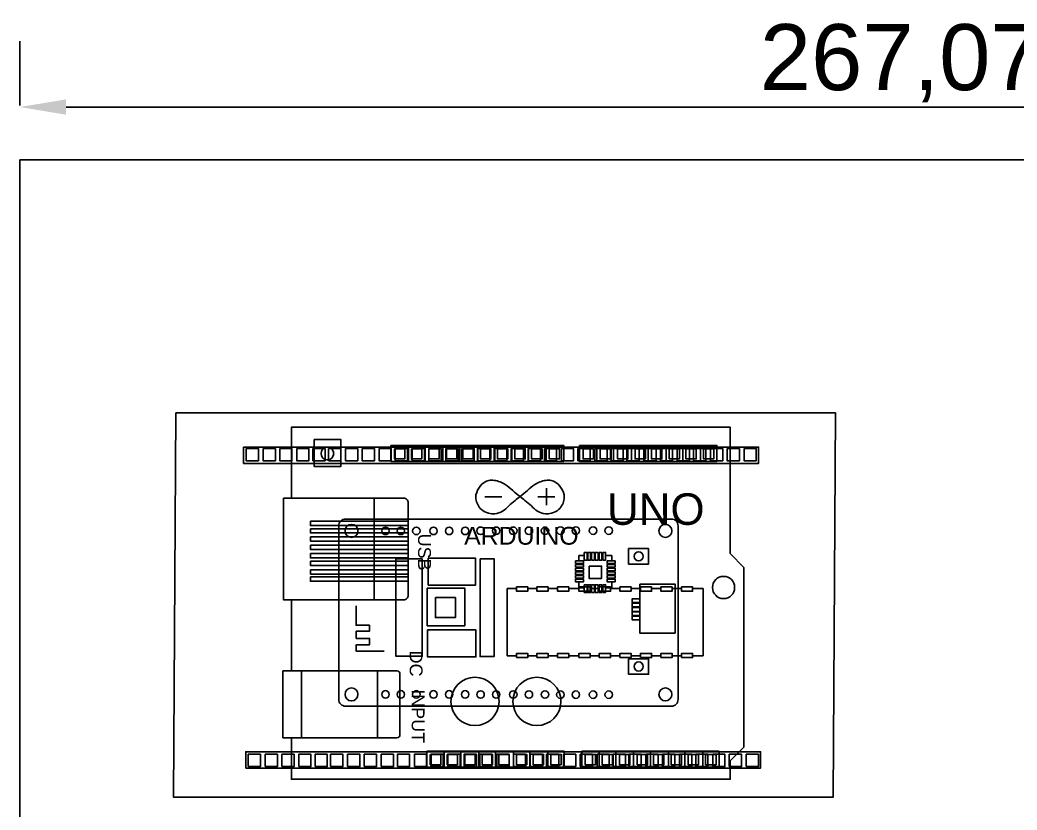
# Model space of a CAD drawing. Header units: millimetres. Extents: x 1729 to 7209, y 940 to 3564.
# Drawn here: x 2194.8 to 2345.9, y 2523.4 to 2643.2 of the extents above; entities that cross this region are included whole.
import ezdxf

# ---------------------------------------------------------------- set-up
doc = ezdxf.new("R2010")
doc.units = ezdxf.units.MM
doc.styles.get("Standard").update_dxf_attribs({"font": 'arial.ttf'})
doc.dimstyles.new('ISO-25', dxfattribs={"dimtxt": 10, "dimasz": 7, "dimexe": 0.25, "dimexo": 18, "dimtad": 1, "dimtxsty": 'Standard', "dimcen": 2.5, "dimclrd": 1, "dimadec": 0, "dimazin": 0, "dimtfac": 1, "dimtmove": 0, "dimatfit": 3, "dimfxl": 0, "dimarcsym": 0})

# ---------------------------------------------------------------- blocks, each defined once
blk = doc.blocks.new('ESP32')
for p, q in [((2228.89, 2199.17), (2229.71, 2199.17)), ((2228.89, 2199.17), (2228.89, 2198.39)), ((2232.93, 2199.17), (2233.89, 2199.17)), ((2233.89, 2199.17), (2233.89, 2198.39)), ((2228.89, 2194.28), (2228.89, 2195.17)), ((2233.89, 2194.28), (2233.89, 2195.17)), ((2229.71, 2194.28), (2228.89, 2194.28)), ((2232.93, 2194.28), (2233.89, 2194.28))]:
    blk.add_line(p, q)
blk.add_lwpolyline([(2193.49, 2204.69), (2242.94, 2204.69, -0.414214), (2243.94, 2203.69), (2243.94, 2177.36, -0.414214), (2242.94, 2176.36), (2193.49, 2176.36, -0.414214), (2192.49, 2177.36), (2192.49, 2203.69, -0.414214)], format="xyb", close=True)
for points in [[(2229.71, 2199.66), (2230.13, 2199.66), (2230.13, 2198.48), (2229.71, 2198.48)], [(2230.25, 2199.66), (2230.68, 2199.66), (2230.68, 2198.48), (2230.25, 2198.48)], [(2230.83, 2199.66), (2231.26, 2199.66), (2231.26, 2198.48), (2230.83, 2198.48)], [(2231.38, 2199.66), (2231.8, 2199.66), (2231.8, 2198.48), (2231.38, 2198.48)], [(2231.95, 2199.66), (2232.37, 2199.66), (2232.37, 2198.48), (2231.95, 2198.48)], [(2232.51, 2199.66), (2232.93, 2199.66), (2232.93, 2198.48), (2232.51, 2198.48)], [(2236.44, 2200.22), (2239.46, 2200.22), (2239.46, 2197.87), (2236.44, 2197.87)], [(2201.15, 2198.66), (2205.15, 2198.66), (2205.15, 2183.91), (2201.15, 2183.91)], [(2206.05, 2198.77), (2213.23, 2198.77), (2213.23, 2194.71), (2206.05, 2194.71)], [(2213.91, 2198.69), (2216.03, 2198.69), (2216.03, 2183.86), (2213.91, 2183.86)], [(2228.4, 2198.39), (2228.4, 2197.97), (2229.59, 2197.97), (2229.59, 2198.39)], [(2234.38, 2198.39), (2234.38, 2197.97), (2233.19, 2197.97), (2233.19, 2198.39)], [(2228.4, 2197.84), (2228.4, 2197.42), (2229.59, 2197.42), (2229.59, 2197.84)], [(2228.4, 2197.26), (2228.4, 2196.84), (2229.59, 2196.84), (2229.59, 2197.26)], [(2228.4, 2196.72), (2228.4, 2196.3), (2229.59, 2196.3), (2229.59, 2196.72)], [(2230.45, 2197.59), (2232.33, 2197.59), (2232.33, 2195.71), (2230.45, 2195.71)], [(2234.38, 2197.84), (2234.38, 2197.42), (2233.19, 2197.42), (2233.19, 2197.84)], [(2234.38, 2197.26), (2234.38, 2196.84), (2233.19, 2196.84), (2233.19, 2197.26)], [(2234.38, 2196.72), (2234.38, 2196.3), (2233.19, 2196.3), (2233.19, 2196.72)], [(2228.4, 2196.15), (2228.4, 2195.73), (2229.59, 2195.73), (2229.59, 2196.15)], [(2228.4, 2195.59), (2228.4, 2195.17), (2229.59, 2195.17), (2229.59, 2195.59)], [(2234.38, 2196.15), (2234.38, 2195.73), (2233.19, 2195.73), (2233.19, 2196.15)], [(2234.38, 2195.59), (2234.38, 2195.17), (2233.19, 2195.17), (2233.19, 2195.59)], [(2205.9, 2194.24), (2211.6, 2194.24), (2211.6, 2188.54), (2205.9, 2188.54)], [(2229.71, 2194.76), (2230.13, 2194.76), (2230.13, 2193.58), (2229.71, 2193.58)], [(2230.25, 2194.76), (2230.68, 2194.76), (2230.68, 2193.58), (2230.25, 2193.58)], [(2230.83, 2194.76), (2231.26, 2194.76), (2231.26, 2193.58), (2230.83, 2193.58)], [(2231.38, 2194.76), (2231.8, 2194.76), (2231.8, 2193.58), (2231.38, 2193.58)], [(2231.95, 2194.76), (2232.37, 2194.76), (2232.37, 2193.58), (2231.95, 2193.58)], [(2232.51, 2194.76), (2232.93, 2194.76), (2232.93, 2193.58), (2232.51, 2193.58)], [(2238.11, 2194.85), (2243.47, 2194.85), (2243.47, 2187.42), (2238.11, 2187.42)], [(2207.15, 2192.8), (2210.17, 2192.8), (2210.17, 2189.78), (2207.15, 2189.78)], [(2238.11, 2192.62), (2236.98, 2192.62), (2236.98, 2192.05), (2238.11, 2192.05)], [(2238.11, 2191.96), (2236.98, 2191.96), (2236.98, 2191.39), (2238.11, 2191.39)], [(2238.11, 2191.29), (2236.98, 2191.29), (2236.98, 2190.71), (2238.11, 2190.71)], [(2238.11, 2190.66), (2236.98, 2190.66), (2236.98, 2190.08), (2238.11, 2190.08)], [(2238.11, 2189.99), (2236.98, 2189.99), (2236.98, 2189.42), (2238.11, 2189.42)], [(2205.96, 2187.92), (2213.29, 2187.92), (2213.29, 2183.82), (2205.96, 2183.82)], [(2236.44, 2183.54), (2239.46, 2183.54), (2239.46, 2181.19), (2236.44, 2181.19)]]:
    blk.add_lwpolyline(points, close=True)
for points in [[(2230.13, 2199.17), (2230.25, 2199.17)], [(2230.68, 2199.17), (2230.83, 2199.17)], [(2231.26, 2199.17), (2231.38, 2199.17)], [(2231.8, 2199.17), (2231.95, 2199.17)], [(2232.37, 2199.17), (2232.51, 2199.17)], [(2228.89, 2197.97), (2228.89, 2197.84)], [(2228.89, 2197.42), (2228.89, 2197.26)], [(2228.89, 2196.84), (2228.89, 2196.72)], [(2233.89, 2197.97), (2233.89, 2197.84)], [(2233.89, 2197.42), (2233.89, 2197.26)], [(2233.89, 2196.84), (2233.89, 2196.72)], [(2228.89, 2196.3), (2228.89, 2196.15)], [(2228.89, 2195.73), (2228.89, 2195.59)], [(2233.89, 2196.3), (2233.89, 2196.15)], [(2233.89, 2195.73), (2233.89, 2195.59)], [(2230.13, 2194.28), (2230.25, 2194.28)], [(2230.68, 2194.28), (2230.83, 2194.28)], [(2231.26, 2194.28), (2231.38, 2194.28)], [(2231.8, 2194.28), (2231.95, 2194.28)], [(2232.37, 2194.28), (2232.51, 2194.28)], [(2199.37, 2184.68), (2195.13, 2184.68), (2195.13, 2185.67), (2197.17, 2185.67), (2197.17, 2186.61), (2195.13, 2186.61), (2195.13, 2187.71), (2197.14, 2187.71), (2197.14, 2188.61), (2195.11, 2188.61), (2195.11, 2191.54)]]:
    blk.add_lwpolyline(points)
for centre, radius in [((2194.42, 2202.91), 0.979), ((2199.57, 2202.91), 0.567), ((2201.9, 2202.91), 0.567), ((2204.25, 2202.91), 0.567), ((2206.85, 2202.91), 0.567), ((2209.23, 2202.91), 0.567), ((2211.66, 2202.91), 0.567), ((2213.99, 2202.93), 0.567), ((2216.35, 2202.93), 0.567), ((2218.95, 2202.93), 0.567), ((2221.32, 2202.93), 0.567), ((2223.76, 2202.93), 0.567), ((2226.09, 2202.95), 0.567), ((2228.44, 2202.95), 0.567), ((2231.04, 2202.95), 0.567), ((2233.42, 2202.95), 0.567), ((2242.01, 2202.91), 0.979), ((2237.95, 2199.05), 0.692), ((2237.95, 2182.36), 0.692), ((2194.42, 2178.14), 0.979), ((2199.57, 2178.14), 0.567), ((2201.9, 2178.14), 0.567), ((2204.25, 2178.14), 0.567), ((2206.85, 2178.14), 0.567), ((2209.23, 2178.14), 0.567), ((2211.66, 2178.14), 0.567), ((2213.99, 2178.12), 0.567), ((2216.35, 2178.12), 0.567), ((2218.95, 2178.12), 0.567), ((2221.32, 2178.12), 0.567), ((2223.76, 2178.12), 0.567), ((2226.09, 2178.1), 0.567), ((2228.44, 2178.1), 0.567), ((2231.04, 2178.1), 0.567), ((2233.42, 2178.1), 0.567), ((2242.01, 2178.14), 0.979)]:
    blk.add_circle(centre, radius)
blk = doc.blocks.new('circuito arduino')
for points in [[(2092.81, 2535.58), (2192.81, 2535.58), (2192.45, 2477.36), (2092.45, 2477.36)], [(2103.06, 2530.42), (2181.14, 2530.42), (2181.14, 2527.94), (2103.06, 2527.94)], [(2103.45, 2530.19), (2105.31, 2530.19), (2105.31, 2528.34), (2103.45, 2528.34)], [(2106.03, 2530.19), (2107.89, 2530.19), (2107.89, 2528.34), (2106.03, 2528.34)], [(2108.55, 2530.19), (2110.4, 2530.19), (2110.4, 2528.34), (2108.55, 2528.34)], [(2111.12, 2530.19), (2112.97, 2530.19), (2112.97, 2528.34), (2111.12, 2528.34)], [(2113.57, 2530.19), (2115.42, 2530.19), (2115.42, 2528.34), (2113.57, 2528.34)], [(2115.95, 2530.19), (2117.8, 2530.19), (2117.8, 2528.34), (2115.95, 2528.34)], [(2118.53, 2530.19), (2120.38, 2530.19), (2120.38, 2528.34), (2118.53, 2528.34)], [(2121.04, 2530.19), (2122.9, 2530.19), (2122.9, 2528.34), (2121.04, 2528.34)], [(2123.61, 2530.19), (2125.46, 2530.19), (2125.46, 2528.34), (2123.61, 2528.34)], [(2126.06, 2530.19), (2127.92, 2530.19), (2127.92, 2528.34), (2126.06, 2528.34)], [(2128.64, 2530.19), (2130.5, 2530.19), (2130.5, 2528.34), (2128.64, 2528.34)], [(2131.16, 2530.19), (2133.01, 2530.19), (2133.01, 2528.34), (2131.16, 2528.34)], [(2133.73, 2530.19), (2135.58, 2530.19), (2135.58, 2528.34), (2133.73, 2528.34)], [(2136.18, 2530.19), (2138.03, 2530.19), (2138.03, 2528.34), (2136.18, 2528.34)], [(2138.56, 2530.19), (2140.41, 2530.19), (2140.41, 2528.34), (2138.56, 2528.34)], [(2141.14, 2530.19), (2142.99, 2530.19), (2142.99, 2528.34), (2141.14, 2528.34)], [(2143.65, 2530.19), (2145.51, 2530.19), (2145.51, 2528.34), (2143.65, 2528.34)], [(2146.22, 2530.19), (2148.07, 2530.19), (2148.07, 2528.34), (2146.22, 2528.34)], [(2148.67, 2530.19), (2150.53, 2530.19), (2150.53, 2528.34), (2148.67, 2528.34)], [(2151.25, 2530.19), (2153.11, 2530.19), (2153.11, 2528.34), (2151.25, 2528.34)], [(2153.77, 2530.19), (2155.62, 2530.19), (2155.62, 2528.34), (2153.77, 2528.34)], [(2156.34, 2530.19), (2158.19, 2530.19), (2158.19, 2528.34), (2156.34, 2528.34)], [(2158.79, 2530.19), (2160.64, 2530.19), (2160.64, 2528.34), (2158.79, 2528.34)], [(2161.17, 2530.19), (2163.02, 2530.19), (2163.02, 2528.34), (2161.17, 2528.34)], [(2163.75, 2530.19), (2165.6, 2530.19), (2165.6, 2528.34), (2163.75, 2528.34)], [(2166.26, 2530.19), (2168.12, 2530.19), (2168.12, 2528.34), (2166.26, 2528.34)], [(2168.83, 2530.19), (2170.68, 2530.19), (2170.68, 2528.34), (2168.83, 2528.34)], [(2171.28, 2530.19), (2173.14, 2530.19), (2173.14, 2528.34), (2171.28, 2528.34)], [(2173.86, 2530.19), (2175.72, 2530.19), (2175.72, 2528.34), (2173.86, 2528.34)], [(2176.38, 2530.19), (2178.23, 2530.19), (2178.23, 2528.34), (2176.38, 2528.34)], [(2178.95, 2530.19), (2180.8, 2530.19), (2180.8, 2528.34), (2178.95, 2528.34)], [(2103.39, 2481.78), (2181.46, 2481.78), (2181.46, 2484.25), (2103.39, 2484.25)], [(2103.78, 2482), (2105.63, 2482), (2105.63, 2483.86), (2103.78, 2483.86)], [(2106.36, 2482), (2108.21, 2482), (2108.21, 2483.86), (2106.36, 2483.86)], [(2108.88, 2482), (2110.73, 2482), (2110.73, 2483.86), (2108.88, 2483.86)], [(2111.44, 2482), (2113.29, 2482), (2113.29, 2483.86), (2111.44, 2483.86)], [(2113.9, 2482), (2115.75, 2482), (2115.75, 2483.86), (2113.9, 2483.86)], [(2116.27, 2482), (2118.12, 2482), (2118.12, 2483.86), (2116.27, 2483.86)], [(2118.85, 2482), (2120.7, 2482), (2120.7, 2483.86), (2118.85, 2483.86)], [(2121.37, 2482), (2123.22, 2482), (2123.22, 2483.86), (2121.37, 2483.86)], [(2123.93, 2482), (2125.79, 2482), (2125.79, 2483.86), (2123.93, 2483.86)], [(2126.39, 2482), (2128.24, 2482), (2128.24, 2483.86), (2126.39, 2483.86)], [(2128.97, 2482), (2130.82, 2482), (2130.82, 2483.86), (2128.97, 2483.86)], [(2131.49, 2482), (2133.34, 2482), (2133.34, 2483.86), (2131.49, 2483.86)], [(2134.05, 2482), (2135.9, 2482), (2135.9, 2483.86), (2134.05, 2483.86)], [(2136.51, 2482), (2138.36, 2482), (2138.36, 2483.86), (2136.51, 2483.86)], [(2138.88, 2482), (2140.73, 2482), (2140.73, 2483.86), (2138.88, 2483.86)], [(2141.46, 2482), (2143.31, 2482), (2143.31, 2483.86), (2141.46, 2483.86)], [(2143.98, 2482), (2145.83, 2482), (2145.83, 2483.86), (2143.98, 2483.86)], [(2146.54, 2482), (2148.4, 2482), (2148.4, 2483.86), (2146.54, 2483.86)], [(2149, 2482), (2150.85, 2482), (2150.85, 2483.86), (2149, 2483.86)], [(2151.58, 2482), (2153.43, 2482), (2153.43, 2483.86), (2151.58, 2483.86)], [(2154.1, 2482), (2155.95, 2482), (2155.95, 2483.86), (2154.1, 2483.86)], [(2156.66, 2482), (2158.51, 2482), (2158.51, 2483.86), (2156.66, 2483.86)], [(2159.12, 2482), (2160.97, 2482), (2160.97, 2483.86), (2159.12, 2483.86)], [(2161.49, 2482), (2163.34, 2482), (2163.34, 2483.86), (2161.49, 2483.86)], [(2164.07, 2482), (2165.92, 2482), (2165.92, 2483.86), (2164.07, 2483.86)], [(2166.59, 2482), (2168.44, 2482), (2168.44, 2483.86), (2166.59, 2483.86)], [(2169.15, 2482), (2171.01, 2482), (2171.01, 2483.86), (2169.15, 2483.86)], [(2171.61, 2482), (2173.46, 2482), (2173.46, 2483.86), (2171.61, 2483.86)], [(2174.19, 2482), (2176.04, 2482), (2176.04, 2483.86), (2174.19, 2483.86)], [(2176.71, 2482), (2178.56, 2482), (2178.56, 2483.86), (2176.71, 2483.86)], [(2179.27, 2482), (2181.12, 2482), (2181.12, 2483.86), (2179.27, 2483.86)]]:
    blk.add_lwpolyline(points, close=True)
blk.add_blockref('ESP32', (-74.99, 314.8))
blk = doc.blocks.new('ARDUINO UNO')
for p, q in [((2265.33, 1898.1), (2265.33, 1895.67)), ((2267.86, 1898.1), (2267.86, 1895.67)), ((2270.56, 1898.1), (2270.56, 1895.67)), ((2273.11, 1898.1), (2273.11, 1895.67)), ((2275.83, 1895.67), (2275.83, 1898.1)), ((2278.33, 1895.67), (2278.33, 1898.1)), ((2281.03, 1898.1), (2281.03, 1895.67)), ((2283.53, 1895.67), (2283.53, 1898.1)), ((2286.23, 1898.1), (2286.23, 1895.67)), ((2293.92, 1898.1), (2293.92, 1895.67)), ((2296.45, 1898.1), (2296.45, 1895.67)), ((2299.15, 1898.1), (2299.15, 1895.67)), ((2301.7, 1898.1), (2301.7, 1895.67)), ((2304.42, 1895.67), (2304.42, 1898.1)), ((2306.92, 1895.67), (2306.92, 1898.1)), ((2309.62, 1898.1), (2309.62, 1895.67)), ((2286.25, 1891.61), (2286.25, 1889.03)), ((2260.14, 1890.1), (2260.14, 1874.69)), ((2276.91, 1890.32), (2279.49, 1890.32)), ((2284.96, 1890.32), (2287.54, 1890.32)), ((2280.33, 1866.19), (2280.33, 1876.4)), ((2280.33, 1876.4), (2281.73, 1876.4)), ((2308.43, 1876.4), (2310, 1876.4)), ((2310, 1876.4), (2310, 1866.19)), ((2280.33, 1866.19), (2281.73, 1866.19)), ((2308.43, 1866.19), (2310, 1866.19)), ((2249.13, 1863.93), (2249.13, 1853.81)), ((2260.65, 1863.93), (2260.65, 1853.81)), ((2270.76, 1851.76), (2270.76, 1849.33)), ((2273.29, 1851.76), (2273.29, 1849.33)), ((2276, 1851.76), (2276, 1849.33)), ((2278.54, 1851.76), (2278.54, 1849.33)), ((2281.26, 1849.33), (2281.26, 1851.76)), ((2283.76, 1849.33), (2283.76, 1851.76)), ((2286.46, 1851.76), (2286.46, 1849.33)), ((2294.24, 1851.76), (2294.24, 1849.33)), ((2296.78, 1851.76), (2296.78, 1849.33)), ((2299.48, 1851.76), (2299.48, 1849.33)), ((2302.03, 1851.76), (2302.03, 1849.33)), ((2304.75, 1849.33), (2304.75, 1851.76)), ((2307.24, 1849.33), (2307.24, 1851.76)), ((2309.95, 1851.76), (2309.95, 1849.33))]:
    blk.add_line(p, q)
for points in [[(2247.6, 1853.81), (2247.6, 1847.51), (2314.14, 1847.51), (2314.14, 1850.32), (2316.18, 1852.36), (2316.18, 1879.61), (2314.14, 1881.7), (2314.14, 1900.85), (2247.6, 1900.85), (2247.6, 1890.1)], [(2283.42, 1876.4), (2284.81, 1876.4)], [(2286.51, 1876.4), (2287.95, 1876.4)], [(2289.64, 1876.4), (2291.18, 1876.4)], [(2292.88, 1876.4), (2294.28, 1876.4)], [(2295.98, 1876.4), (2297.39, 1876.4)], [(2299.09, 1876.4), (2300.51, 1876.4)], [(2302.2, 1876.4), (2303.62, 1876.4)], [(2305.31, 1876.4), (2306.74, 1876.4)], [(2247.6, 1874.69), (2247.6, 1863.93)], [(2283.42, 1866.19), (2284.81, 1866.19)], [(2286.51, 1866.19), (2287.95, 1866.19)], [(2289.64, 1866.19), (2291.18, 1866.19)], [(2292.88, 1866.19), (2294.28, 1866.19)], [(2295.98, 1866.19), (2297.39, 1866.19)], [(2299.09, 1866.19), (2300.51, 1866.19)], [(2302.2, 1866.19), (2303.62, 1866.19)], [(2305.31, 1866.19), (2306.74, 1866.19)]]:
    blk.add_lwpolyline(points)
for points in [[(2251.04, 1898.99), (2255.11, 1898.99), (2255.11, 1894.92), (2251.04, 1894.92)], [(2262.69, 1898.1), (2288.88, 1898.1), (2288.88, 1895.67), (2262.69, 1895.67)], [(2263.23, 1897.6), (2264.79, 1897.6), (2264.79, 1896.04), (2263.23, 1896.04)], [(2265.8, 1897.6), (2267.36, 1897.6), (2267.36, 1896.04), (2265.8, 1896.04)], [(2268.45, 1897.6), (2270.01, 1897.6), (2270.01, 1896.04), (2268.45, 1896.04)], [(2271.11, 1897.6), (2272.68, 1897.6), (2272.68, 1896.04), (2271.11, 1896.04)], [(2273.6, 1897.6), (2275.16, 1897.6), (2275.16, 1896.04), (2273.6, 1896.04)], [(2276.27, 1897.6), (2277.84, 1897.6), (2277.84, 1896.04), (2276.27, 1896.04)], [(2278.82, 1897.6), (2280.39, 1897.6), (2280.39, 1896.04), (2278.82, 1896.04)], [(2281.48, 1897.6), (2283.05, 1897.6), (2283.05, 1896.04), (2281.48, 1896.04)], [(2284.02, 1897.6), (2285.59, 1897.6), (2285.59, 1896.04), (2284.02, 1896.04)], [(2286.68, 1897.6), (2288.25, 1897.6), (2288.25, 1896.04), (2286.68, 1896.04)], [(2291.29, 1898.1), (2312.12, 1898.1), (2312.12, 1895.67), (2291.29, 1895.67)], [(2291.82, 1897.6), (2293.39, 1897.6), (2293.39, 1896.04), (2291.82, 1896.04)], [(2294.39, 1897.6), (2295.96, 1897.6), (2295.96, 1896.04), (2294.39, 1896.04)], [(2297.04, 1897.6), (2298.61, 1897.6), (2298.61, 1896.04), (2297.04, 1896.04)], [(2299.7, 1897.6), (2301.27, 1897.6), (2301.27, 1896.04), (2299.7, 1896.04)], [(2302.19, 1897.6), (2303.76, 1897.6), (2303.76, 1896.04), (2302.19, 1896.04)], [(2304.87, 1897.6), (2306.43, 1897.6), (2306.43, 1896.04), (2304.87, 1896.04)], [(2307.41, 1897.6), (2308.98, 1897.6), (2308.98, 1896.04), (2307.41, 1896.04)], [(2310.08, 1897.6), (2311.64, 1897.6), (2311.64, 1896.04), (2310.08, 1896.04)], [(2250.48, 1886.6), (2265.32, 1886.6), (2265.32, 1885.96), (2250.48, 1885.96)], [(2250.48, 1885.48), (2265.32, 1885.48), (2265.32, 1884.85), (2250.48, 1884.85)], [(2250.48, 1884.23), (2265.32, 1884.23), (2265.32, 1883.59), (2250.48, 1883.59)], [(2250.48, 1882.97), (2265.32, 1882.97), (2265.32, 1882.34), (2250.48, 1882.34)], [(2250.48, 1881.7), (2265.32, 1881.7), (2265.32, 1881.06), (2250.48, 1881.06)], [(2250.48, 1880.56), (2265.32, 1880.56), (2265.32, 1879.92), (2250.48, 1879.92)], [(2250.48, 1879.23), (2265.32, 1879.23), (2265.32, 1878.59), (2250.48, 1878.59)], [(2250.48, 1878.16), (2265.32, 1878.16), (2265.32, 1877.52), (2250.48, 1877.52)], [(2281.73, 1876.65), (2283.42, 1876.65), (2283.42, 1876.01), (2281.73, 1876.01)], [(2284.81, 1876.65), (2286.51, 1876.65), (2286.51, 1876.01), (2284.81, 1876.01)], [(2287.95, 1876.65), (2289.64, 1876.65), (2289.64, 1876.01), (2287.95, 1876.01)], [(2291.18, 1876.65), (2292.88, 1876.65), (2292.88, 1876.01), (2291.18, 1876.01)], [(2294.28, 1876.65), (2295.98, 1876.65), (2295.98, 1876.01), (2294.28, 1876.01)], [(2297.39, 1876.65), (2299.09, 1876.65), (2299.09, 1876.01), (2297.39, 1876.01)], [(2300.51, 1876.65), (2302.2, 1876.65), (2302.2, 1876.01), (2300.51, 1876.01)], [(2303.62, 1876.65), (2305.31, 1876.65), (2305.31, 1876.01), (2303.62, 1876.01)], [(2306.74, 1876.65), (2308.43, 1876.65), (2308.43, 1876.01), (2306.74, 1876.01)], [(2281.73, 1865.94), (2283.42, 1865.94), (2283.42, 1866.58), (2281.73, 1866.58)], [(2284.81, 1865.94), (2286.51, 1865.94), (2286.51, 1866.58), (2284.81, 1866.58)], [(2287.95, 1865.94), (2289.64, 1865.94), (2289.64, 1866.58), (2287.95, 1866.58)], [(2291.18, 1865.94), (2292.88, 1865.94), (2292.88, 1866.58), (2291.18, 1866.58)], [(2294.28, 1865.94), (2295.98, 1865.94), (2295.98, 1866.58), (2294.28, 1866.58)], [(2297.39, 1865.94), (2299.09, 1865.94), (2299.09, 1866.58), (2297.39, 1866.58)], [(2300.51, 1865.94), (2302.2, 1865.94), (2302.2, 1866.58), (2300.51, 1866.58)], [(2303.62, 1865.94), (2305.31, 1865.94), (2305.31, 1866.58), (2303.62, 1866.58)], [(2306.74, 1865.94), (2308.43, 1865.94), (2308.43, 1866.58), (2306.74, 1866.58)], [(2268.13, 1851.76), (2288.96, 1851.76), (2288.96, 1849.33), (2268.13, 1849.33)], [(2268.66, 1851.27), (2270.23, 1851.27), (2270.23, 1849.7), (2268.66, 1849.7)], [(2271.23, 1851.27), (2272.8, 1851.27), (2272.8, 1849.7), (2271.23, 1849.7)], [(2273.88, 1851.27), (2275.45, 1851.27), (2275.45, 1849.7), (2273.88, 1849.7)], [(2276.54, 1851.27), (2278.11, 1851.27), (2278.11, 1849.7), (2276.54, 1849.7)], [(2279.03, 1851.27), (2280.6, 1851.27), (2280.6, 1849.7), (2279.03, 1849.7)], [(2281.71, 1851.27), (2283.27, 1851.27), (2283.27, 1849.7), (2281.71, 1849.7)], [(2284.26, 1851.27), (2285.82, 1851.27), (2285.82, 1849.7), (2284.26, 1849.7)], [(2286.92, 1851.27), (2288.48, 1851.27), (2288.48, 1849.7), (2286.92, 1849.7)], [(2291.61, 1851.76), (2312.44, 1851.76), (2312.44, 1849.33), (2291.61, 1849.33)], [(2292.15, 1851.27), (2293.71, 1851.27), (2293.71, 1849.7), (2292.15, 1849.7)], [(2294.71, 1851.27), (2296.28, 1851.27), (2296.28, 1849.7), (2294.71, 1849.7)], [(2297.36, 1851.27), (2298.93, 1851.27), (2298.93, 1849.7), (2297.36, 1849.7)], [(2300.03, 1851.27), (2301.59, 1851.27), (2301.59, 1849.7), (2300.03, 1849.7)], [(2302.51, 1851.27), (2304.08, 1851.27), (2304.08, 1849.7), (2302.51, 1849.7)], [(2305.19, 1851.27), (2306.76, 1851.27), (2306.76, 1849.7), (2305.19, 1849.7)], [(2307.74, 1851.27), (2309.3, 1851.27), (2309.3, 1849.7), (2307.74, 1849.7)], [(2310.4, 1851.27), (2311.97, 1851.27), (2311.97, 1849.7), (2310.4, 1849.7)]]:
    blk.add_lwpolyline(points, close=True)
for points in [[(2246.42, 1890.1), (2264.61, 1890.1, -0.414214), (2265.32, 1889.39), (2265.32, 1875.4, -0.414214), (2264.61, 1874.69), (2246.42, 1874.69)], [(2246.32, 1863.93), (2263.59, 1863.93, -0.414214), (2264.05, 1863.46), (2264.05, 1854.27, -0.414214), (2263.59, 1853.81), (2246.32, 1853.81)]]:
    blk.add_lwpolyline(points, format="xyb", close=True)
for centre, radius in [((2253.06, 1896.87), 0.97), ((2313.11, 1876.57), 1.68), ((2275.43, 1859.31), 3.65), ((2284.82, 1859.31), 3.65)]:
    blk.add_circle(centre, radius)
for points in [[(2282.26, 1890.33), (2282.01, 1890.13), (2281.43, 1889.67), (2280.54, 1888.95), (2279.66, 1888.04), (2278.52, 1887.68), (2277.39, 1887.8), (2276.41, 1888.25), (2275.8, 1889.11), (2275.52, 1889.91), (2275.55, 1890.41), (2275.56, 1890.61), (2275.73, 1891.08), (2276.08, 1892.05), (2277.28, 1892.87), (2278.69, 1892.81), (2279.99, 1892.31), (2281.14, 1891.25), (2281.88, 1890.64), (2282.26, 1890.33)], [(2282.26, 1890.33), (2282.51, 1890.13), (2283.09, 1889.67), (2283.98, 1888.95), (2284.86, 1888.04), (2285.99, 1887.68), (2287.13, 1887.8), (2288.11, 1888.25), (2288.71, 1889.11), (2288.99, 1889.91), (2288.97, 1890.41), (2288.96, 1890.61), (2288.79, 1891.08), (2288.43, 1892.05), (2287.24, 1892.87), (2285.82, 1892.81), (2284.53, 1892.31), (2283.38, 1891.25), (2282.63, 1890.64), (2282.26, 1890.33)]]:
    blk.add_open_spline(points, degree=3, knots=[0, 0, 0, 0, 2.069936, 4.7997, 7.440912, 10.132356, 12.148435, 14.774147, 16.803117, 18.809593, 20.074661, 20.074661, 20.074661, 23.265589, 26.711251, 28.461094, 32.282444, 35.393498, 38.52668, 38.52668, 38.52668, 38.52668])
at = {"attachment_point": 1}
for s, width, gutter_width, insert, char_height in [('UNO', 18.407, 431.9, (2295.44, 1890.83), 4.768), ('ARDUINO', 10.3973, 243.96, (2273.79, 1885.75), 2.693)]:
    blk.add_mtext_dynamic_manual_height_columns(s, width=width, gutter_width=gutter_width, heights=[0], dxfattribs=dict(at, insert=insert, char_height=char_height))
at = {"char_height": 1.949, "attachment_point": 1, "rotation": 270}
for s, insert in [('USB', (2268.75, 1884.72)), ('DC', (2267.48, 1867.01)), ('INPUT', (2267.78, 1861.16))]:
    blk.add_mtext_dynamic_manual_height_columns(s, width=114.6896, gutter_width=176.56, heights=[0], dxfattribs=dict(at, insert=insert))
blk = doc.blocks.new('*D63')
at = {"color": 0, "linetype": 'Continuous', "lineweight": -2}
for p, q in [((2194.76, 2639.96), (2194.76, 2630.21)), ((2461.83, 2639.96), (2461.83, 2630.21))]:
    blk.add_line(p, q, dxfattribs=at)
at = {"color": 1, "linetype": 'Continuous', "lineweight": -2}
blk.add_line((2201.76, 2629.96), (2454.83, 2629.96), dxfattribs=at)
at = {"color": 1}
for points in [[(2201.76, 2631.12), (2201.76, 2628.79), (2194.76, 2629.96)], [(2454.83, 2631.12), (2454.83, 2628.79), (2461.83, 2629.96)]]:
    blk.add_solid(points, dxfattribs=at)
at = {"layer": 'Defpoints', "color": 0}
for p in [(2461.83, 2629.96), (2194.76, 2621.96), (2461.83, 2621.96)]:
    blk.add_point(p, dxfattribs=at)
at = {"color": 0, "insert": (2328.3, 2636.59), "char_height": 10, "attachment_point": 5}
blk.add_mtext('267,07', dxfattribs=at)

msp = doc.modelspace()

# ---------------------------------------------------------------- linework, layer by layer
msp.add_lwpolyline([(2194.761, 2621.959), (2461.832, 2621.959), (2461.832, 2448.465), (2194.761, 2448.465)], close=True)

# ---------------------------------------------------------------- block references
for name, p in [('circuito arduino', (125.596, 48.027)), ('ARDUINO UNO', (-11.681, 680.594))]:
    msp.add_blockref(name, p)

# ---------------------------------------------------------------- dimensions: what is measured, and where the dimension line sits
dim = msp.add_linear_dim(base=(2461.832, 2629.955), p1=(2194.761, 2621.959), p2=(2461.832, 2621.959), dimstyle='ISO-25')
dim.commit()
dim.dimension.update_dxf_attribs({"geometry": '*D63', "text_midpoint": (2328.297, 2636.59)})

doc.saveas('drawing.dxf')
